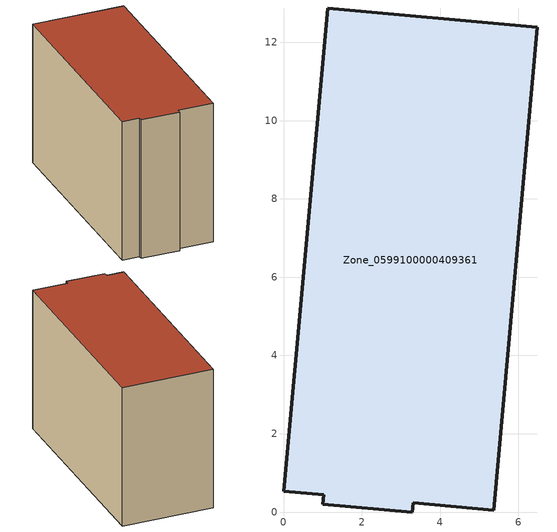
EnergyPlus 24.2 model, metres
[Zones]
Zone_0599100000409361
 floor ground (C_G): 6.48,12.39 5.37,0.05 3.31,0.23 3.29,0 1,0.2 1.02,0.44 0,0.53 1.12,12.88 z0
 wall outside (C_F): 3.29,0 3.31,0.23 5.37,0.05 6.48,12.39 1.12,12.88 0,0.53 1.02,0.44 1,0.2 3.29,0 z0:8.54
 roof outside (C_R): 6.48,12.39 1.12,12.88 0,0.53 1.02,0.44 1,0.2 3.29,0 3.31,0.23 5.37,0.05 z8.54
[BUILDING]
Pand.0599100000409361: North Axis=0; Terrain=City; Loads Convergence Tolerance Value=0.04; Temperature Convergence Tolerance Value=0.4; Solar Distribution=FullExterior; Maximum Number of Warmup Days=25; Minimum Number of Warmup Days=1
[Site:Location]
Rotterdam.The.Hague.AP_ZH_NLD Design_Conditions: Latitude=51.96; Longitude=4.45; Time Zone=1; Elevation=-4.5
[SITE:GROUNDTEMPERATURE:BUILDINGSURFACE]
18, 18, 18, 18, 18, 18, 18, 18, 18, 18, 18, 18
[MATERIAL] Thermal Absorptance=0.9; Solar Absorptance=0.7; Visible Absorptance=0.7
Name | Roughness | Thickness | Conductivity | Density | Specific Heat
G.TI.1992-2005 | MediumSmooth | 0.15 | 0.06 | 540 | 1210
F.TI.1992-2005 | Rough | 0.3 | 0.12 | 1920 | 840
R.TI.1992-2005 | MediumRough | 0.2 | 0.08 | 1500 | 1000
[CONSTRUCTION]
C_G: G.TI.1992-2005
C_F: F.TI.1992-2005
C_R: R.TI.1992-2005
[ZONE]
Zone_0599100000409361: Type=1; Multiplier=1; Ceiling Height=Autocalculate; Volume=Autocalculate; Floor Area=autocalculate; Part of Total Floor Area=Yes
[ZONEINFILTRATION:DESIGNFLOWRATE]
Infil_Zone_0599100000409361: Zone or ZoneList or Space or SpaceList=Zone_0599100000409361; Schedule=AlwaysOn; Design Flow Rate Calculation Method=Flow/Area; Flow Rate per Floor Area=0.0015; Constant Term Coefficient=1; Temperature Term Coefficient=0; Velocity Term Coefficient=0; Velocity Squared Term Coefficient=0
[HVACTEMPLATE:ZONE:IDEALLOADSAIRSYSTEM]
Zone_0599100000409361: Maximum Heating Supply Air Temperature=50; Minimum Cooling Supply Air Temperature=13; Maximum Heating Supply Air Humidity Ratio=0.0156; Minimum Cooling Supply Air Humidity Ratio=0.0077; Heating Limit=NoLimit; Cooling Limit=NoLimit; Dehumidification Control Type=ConstantSensibleHeatRatio; Cooling Sensible Heat Ratio=0.7; Dehumidification Setpoint=60; Humidification Control Type=None; Humidification Setpoint=30; Outdoor Air Method=None; Outdoor Air Flow Rate per Person=0.00944; Outdoor Air Flow Rate per Zone Floor Area=0; Outdoor Air Flow Rate per Zone=0; Demand Controlled Ventilation Type=None; Outdoor Air Economizer Type=NoEconomizer; Heat Recovery Type=None; Sensible Heat Recovery Effectiveness=0.7; Latent Heat Recovery Effectiveness=0.65
[ZONECONTROL:THERMOSTAT]
ThermostatControl_Zone_0599100000409361: Zone or ZoneList=Zone_0599100000409361; Control Type Schedule=DualSetpointControlType; Control 1=Thermostat_Zone_0599100000409361; Temperature Difference Between Cutout And Setpoint=0
[THERMOSTATSETPOINT:DUALSETPOINT]
Thermostat_Zone_0599100000409361: Heating Setpoint Temperature Schedule=HeatingSetpoint_Zone_0599100000409361; Cooling Setpoint Temperature Schedule=CoolingSetpoint_Zone_0599100000409361
[SCHEDULE:COMPACT]
HeatingSetpoint_Zone_0599100000409361: Through: 12/31, For: AllDays, Until: 24:00, 21
CoolingSetpoint_Zone_0599100000409361: Through: 12/31, For: AllDays, Until: 24:00, 24
DualSetpointControlType: Through: 12/31, For: AllDays, Until: 24:00, 4
AlwaysOn: Through: 12/31, For: AllDays, Until: 24:00, 1
